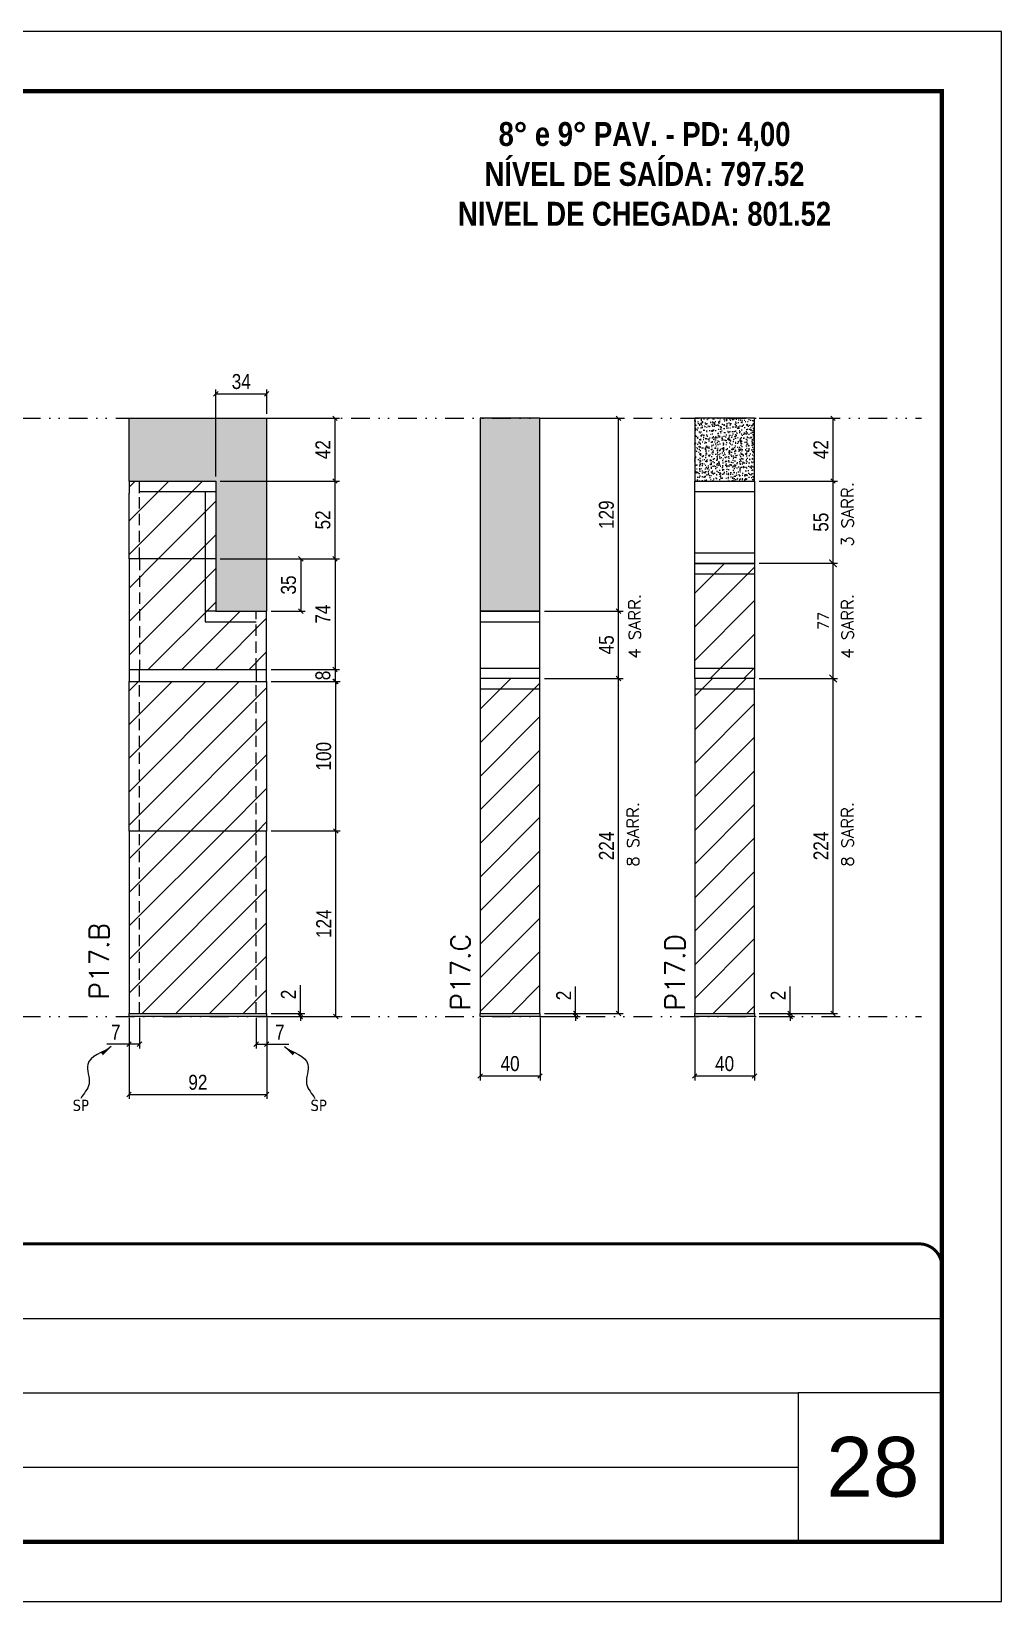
# Model space of a CAD drawing. Extents: x 28748 to 35002, y 14885 to 43501.
# Drawn here: x 34353 to 35002, y 35559 to 36609 of the extents above; entities that cross this region are included whole.
import ezdxf

# ---------------------------------------------------------------- set-up
doc = ezdxf.new("R2010")
doc.units = 0
for name, pattern in [('CONTINUO', [0]), ('DASHED', [0.75, 0.5, -0.25]), ('DIVIDE2', [0.625, 0.25, -0.125, 0, -0.125, 0, -0.125]), ('HIDDEN', [0.375, 0.25, -0.125])]:
    doc.linetypes.add(name, pattern=pattern)
for name, color, linetype, lineweight in [('CARIMBO', 255, 'Continuous', 9), ('Folhas', 255, 'Continuous', 9), ('Hachura', 251, 'Continuous', 9), ('SARRAFO DE PRESSAO', 251, 'DASHED', 9), ('Texto Seção', 7, 'Continuous', 15)]:
    doc.layers.add(name, color=color, linetype=linetype, lineweight=lineweight)
for name, color, linetype in [('COTA', 241, 'Continuous'), ('NOMENCLATURA', 7, 'Continuous'), ('Nível', 160, 'Continuous'), ('Painéis', 200, 'Continuous'), ('SARR_2.2x7', 40, 'Continuous'), ('Sarrafo de Pressão', 42, 'HIDDEN'), ('texto', 7, 'Continuous')]:
    doc.layers.add(name, color=color, linetype=linetype)
doc.styles.add('ARIAL', font='arial.ttf')
doc.styles.add('COTA TECNICA', font='techl___.ttf', dxfattribs={"height": 10})
doc.styles.add('COTA TECNICA-50', font='techl___.ttf', dxfattribs={"height": 10})
doc.styles.add('REGUA-120', font='ROMANS.shx', dxfattribs={"height": 15})
doc.styles.add('ROMANC', font='techb___.ttf', dxfattribs={"height": 2.5})
doc.styles.add('ROMANS', font='romans.shx')
doc.styles.get("Standard").update_dxf_attribs({"font": 'arial.ttf'})
doc.dimstyles.new('COTA PAINEL-50', dxfattribs={"dimtxt": 10, "dimasz": 3, "dimexe": 3, "dimexo": 3, "dimgap": 3, "dimtad": 1, "dimdec": 1, "dimzin": 12, "dimdsep": 46, "dimtxsty": 'COTA TECNICA-50', "dimblk1": 'OBLIQUE', "dimblk2": 'OBLIQUE', "dimsah": 1, "dimcen": 0.9, "dimclrd": 4, "dimclre": 4, "dimclrt": 240, "dimadec": 1, "dimazin": 3, "dimtfac": 1, "dimtdec": 1, "dimtmove": 0, "dimatfit": 3, "dimfxl": 1, "dimtolj": 1, "dimtzin": 12, "dimarcsym": 0})
doc.dimstyles.new('Cota Paínel', dxfattribs={"dimtxt": 7, "dimasz": 5, "dimexe": 3, "dimexo": 3, "dimgap": 3, "dimtad": 1, "dimdec": 1, "dimzin": 12, "dimdsep": 46, "dimtxsty": 'ROMANS', "dimblk": 'ARCHTICK', "dimcen": 0, "dimclrd": 4, "dimclre": 4, "dimclrt": 1, "dimadec": 1, "dimazin": 3, "dimtfac": 1, "dimtdec": 1, "dimtmove": 0, "dimatfit": 3, "dimldrblk": 'OBLIQUE', "dimfxl": 1, "dimtolj": 1, "dimtzin": 12, "dimarcsym": 0})
doc.dimstyles.new('PAINEL', dxfattribs={"dimtxt": 10, "dimasz": 3, "dimexe": 3, "dimexo": 3, "dimgap": 3, "dimtad": 1, "dimdec": 1, "dimzin": 12, "dimdsep": 46, "dimtxsty": 'COTA TECNICA', "dimblk1": 'OBLIQUE', "dimblk2": 'OBLIQUE', "dimsah": 1, "dimcen": 0.9, "dimclrd": 4, "dimclre": 4, "dimclrt": 240, "dimadec": 1, "dimazin": 3, "dimtfac": 1, "dimtdec": 1, "dimtmove": 0, "dimatfit": 3, "dimfxl": 1, "dimtolj": 1, "dimtzin": 12, "dimarcsym": 0})
doc.dimstyles.get("Standard").update_dxf_attribs({"dimtxt": 0.18, "dimasz": 0.18, "dimexe": 0.18, "dimexo": 0.0625, "dimgap": 0.09, "dimtad": 0, "dimtih": 1, "dimtoh": 1, "dimdec": 4, "dimzin": 0, "dimdsep": 46, "dimtxsty": 'Standard', "dimcen": 0.09, "dimadec": 0, "dimazin": 0, "dimtfac": 1, "dimtdec": 4, "dimtofl": 0, "dimtmove": 0, "dimatfit": 3, "dimfxl": 1, "dimtolj": 1, "dimtzin": 0, "dimarcsym": 0})
pattern_1 = [(45, (28969.309, 35568.31), (-11.22532, 11.22532), [])]

# ---------------------------------------------------------------- blocks, each defined once
blk = doc.blocks.new('9999999999')
at = {"color": 30, "linetype": 'CONTINUO'}
for p, q in [((98564.6, 34379.6), (99584, 34379.6)), ((98564.6, 34329.8), (99488, 34329.8)), ((99584, 34329.8), (99488, 34329.8)), ((99488, 34329.8), (99488, 34230.2)), ((98564.6, 34280), (99488, 34280))]:
    blk.add_line(p, q, dxfattribs=at)
at = {"color": 30, "linetype": 'CONTINUO', "const_width": 2}
blk.add_lwpolyline([(99584, 34230.2), (99584, 34414.4, 0.414214), (99569, 34429.4), (98229, 34429.4, 0.414214), (98214, 34414.4), (98214, 34245.2, 0.414214), (98229, 34230.2), (99584, 34230.2)], format="xyb", dxfattribs=at)
at = {"layer": 'Folhas'}
blk.add_lwpolyline([(98139, 34190.2), (99624, 34190.2), (99624, 35240.2), (98139, 35240.2)], close=True, dxfattribs=at)
at = {"layer": 'Folhas', "color": 30, "const_width": 3}
blk.add_lwpolyline([(98214, 34230.2), (99584, 34230.2), (99584, 35200.2), (98214, 35200.2)], close=True, dxfattribs=at)
blk = doc.blocks.new('_Oblique')
at = {"color": 0, "linetype": 'ByBlock', "lineweight": -2}
blk.add_line((-0.5, -0.5), (0.5, 0.5), dxfattribs=at)
blk = doc.blocks.new('*D611')
at = {"layer": 'COTA', "color": 4, "lineweight": -2, "transparency": 16777216}
for p, q in [((34696.3, 36176.6), (34748.8, 36176.6)), ((34745.8, 35952.6), (34745.8, 36176.6)), ((34696.3, 35952.6), (34748.8, 35952.6))]:
    blk.add_line(p, q, dxfattribs=at)
at = {"layer": 'Defpoints', "color": 0, "transparency": 16777216}
for p in [(34693.3, 36176.6), (34745.8, 36176.6), (34693.3, 35952.6)]:
    blk.add_point(p, dxfattribs=at)
at = {"layer": 'COTA', "color": 4, "lineweight": -2, "transparency": 16777216, "xscale": 3, "yscale": 3, "zscale": 3}
for p, rotation in [((34745.8, 36176.6), 90), ((34745.8, 35952.6), 270)]:
    blk.add_blockref('_Oblique', p, dxfattribs=dict(at, rotation=rotation))
at = {"layer": 'COTA', "color": 240, "transparency": 16777216, "insert": (34737.7, 36064.6), "char_height": 10, "attachment_point": 5, "rotation": 90, "style": 'COTA TECNICA'}
blk.add_mtext('\\A1;224', dxfattribs=at)
blk = doc.blocks.new('*D612')
at = {"layer": 'COTA', "color": 4, "lineweight": -2, "transparency": 16777216}
for p, q in [((34696.3, 36350.6), (34748.8, 36350.6)), ((34745.8, 36221.6), (34745.8, 36350.6)), ((34696.3, 36221.6), (34748.8, 36221.6))]:
    blk.add_line(p, q, dxfattribs=at)
at = {"layer": 'Defpoints', "color": 0, "transparency": 16777216}
for p in [(34693.3, 36350.6), (34745.8, 36350.6), (34693.3, 36221.6)]:
    blk.add_point(p, dxfattribs=at)
at = {"layer": 'COTA', "color": 4, "lineweight": -2, "transparency": 16777216, "xscale": 3, "yscale": 3, "zscale": 3}
for p, rotation in [((34745.8, 36350.6), 90), ((34745.8, 36221.6), 270)]:
    blk.add_blockref('_Oblique', p, dxfattribs=dict(at, rotation=rotation))
at = {"layer": 'COTA', "color": 240, "transparency": 16777216, "insert": (34737.7, 36286.1), "char_height": 10, "attachment_point": 5, "rotation": 90, "style": 'COTA TECNICA'}
blk.add_mtext('\\A1;129', dxfattribs=at)
blk = doc.blocks.new('*D613')
at = {"layer": 'COTA', "color": 4, "lineweight": -2, "transparency": 16777216}
for p, q in [((34653.3, 35949.6), (34653.3, 35907.8)), ((34693.3, 35949.6), (34693.3, 35907.8)), ((34653.3, 35910.8), (34693.3, 35910.8))]:
    blk.add_line(p, q, dxfattribs=at)
at = {"layer": 'Defpoints', "color": 0, "transparency": 16777216}
for p in [(34653.3, 35952.6), (34693.3, 35952.6), (34693.3, 35910.8)]:
    blk.add_point(p, dxfattribs=at)
at = {"layer": 'COTA', "color": 4, "lineweight": -2, "transparency": 16777216, "xscale": 3, "yscale": 3, "zscale": 3, "rotation": 180}
blk.add_blockref('_Oblique', (34653.3, 35910.8), dxfattribs=at)
at = {"layer": 'COTA', "color": 4, "lineweight": -2, "transparency": 16777216, "xscale": 3, "yscale": 3, "zscale": 3}
blk.add_blockref('_Oblique', (34693.3, 35910.8), dxfattribs=at)
at = {"layer": 'COTA', "color": 240, "transparency": 16777216, "insert": (34673.3, 35919), "char_height": 10, "attachment_point": 5, "style": 'COTA TECNICA'}
blk.add_mtext('\\A1;40', dxfattribs=at)
blk = doc.blocks.new('*D614')
at = {"layer": 'COTA', "color": 4, "lineweight": -2, "transparency": 16777216}
for p, q in [((34717.1, 35952.6), (34717.1, 35970.7)), ((34696.3, 35952.6), (34720.1, 35952.6)), ((34717.1, 35950.6), (34717.1, 35952.6)), ((34696.3, 35950.6), (34720.1, 35950.6)), ((34717.1, 35950.6), (34717.1, 35947.6))]:
    blk.add_line(p, q, dxfattribs=at)
at = {"layer": 'Defpoints', "color": 0, "transparency": 16777216}
for p in [(34693.3, 35952.6), (34717.1, 35952.6), (34693.3, 35950.6)]:
    blk.add_point(p, dxfattribs=at)
at = {"layer": 'COTA', "color": 4, "lineweight": -2, "transparency": 16777216, "xscale": 3, "yscale": 3, "zscale": 3}
for p, rotation in [((34717.1, 35952.6), 270), ((34717.1, 35950.6), 90)]:
    blk.add_blockref('_Oblique', p, dxfattribs=dict(at, rotation=rotation))
at = {"layer": 'COTA', "color": 240, "transparency": 16777216, "insert": (34709.1, 35964.6), "char_height": 10, "attachment_point": 5, "rotation": 90, "style": 'COTA TECNICA-50'}
blk.add_mtext('\\A1;2', dxfattribs=at)
blk = doc.blocks.new('*D561')
at = {"layer": 'COTA', "color": 4, "lineweight": -2, "transparency": 16777216}
for p, q in [((34418.6, 35949.6), (34418.6, 35895.4)), ((34510.6, 35949.6), (34510.6, 35895.4)), ((34418.6, 35898.4), (34510.6, 35898.4))]:
    blk.add_line(p, q, dxfattribs=at)
at = {"layer": 'Defpoints', "color": 0, "transparency": 16777216}
for p in [(34418.6, 35952.6), (34510.6, 35952.6), (34510.6, 35898.4)]:
    blk.add_point(p, dxfattribs=at)
at = {"layer": 'COTA', "color": 4, "lineweight": -2, "transparency": 16777216, "xscale": 3, "yscale": 3, "zscale": 3, "rotation": 180}
blk.add_blockref('_Oblique', (34418.6, 35898.4), dxfattribs=at)
at = {"layer": 'COTA', "color": 4, "lineweight": -2, "transparency": 16777216, "xscale": 3, "yscale": 3, "zscale": 3}
blk.add_blockref('_Oblique', (34510.6, 35898.4), dxfattribs=at)
at = {"layer": 'COTA', "color": 240, "transparency": 16777216, "insert": (34464.6, 35906.5), "char_height": 10, "attachment_point": 5, "style": 'COTA TECNICA'}
blk.add_mtext('\\A1;92', dxfattribs=at)
blk = doc.blocks.new('*D562')
at = {"layer": 'COTA', "color": 4, "lineweight": -2, "transparency": 16777216}
for p, q in [((34513.6, 36074.6), (34559.8, 36074.6)), ((34556.8, 35950.6), (34556.8, 36074.6)), ((34513.6, 35950.6), (34559.8, 35950.6))]:
    blk.add_line(p, q, dxfattribs=at)
at = {"layer": 'Defpoints', "color": 0, "transparency": 16777216}
for p in [(34510.6, 36074.6), (34556.8, 36074.6), (34510.6, 35950.6)]:
    blk.add_point(p, dxfattribs=at)
at = {"layer": 'COTA', "color": 4, "lineweight": -2, "transparency": 16777216, "xscale": 3, "yscale": 3, "zscale": 3}
for p, rotation in [((34556.8, 36074.6), 90), ((34556.8, 35950.6), 270)]:
    blk.add_blockref('_Oblique', p, dxfattribs=dict(at, rotation=rotation))
at = {"layer": 'COTA', "color": 240, "transparency": 16777216, "insert": (34548.7, 36012.6), "char_height": 10, "attachment_point": 5, "rotation": 90, "style": 'COTA TECNICA-50'}
blk.add_mtext('\\A1;124', dxfattribs=at)
blk = doc.blocks.new('*D563')
at = {"layer": 'COTA', "color": 4, "lineweight": -2, "transparency": 16777216}
for p, q in [((34533.1, 35952.6), (34533.1, 35971.4)), ((34513.6, 35952.6), (34536.1, 35952.6)), ((34533.1, 35950.6), (34533.1, 35952.6)), ((34513.6, 35950.6), (34536.1, 35950.6)), ((34533.1, 35950.6), (34533.1, 35947.6))]:
    blk.add_line(p, q, dxfattribs=at)
at = {"layer": 'Defpoints', "color": 0, "transparency": 16777216}
for p in [(34510.6, 35952.6), (34510.6, 35950.6), (34533.1, 35950.6)]:
    blk.add_point(p, dxfattribs=at)
at = {"layer": 'COTA', "color": 4, "lineweight": -2, "transparency": 16777216, "xscale": 3, "yscale": 3, "zscale": 3}
for p, rotation in [((34533.1, 35952.6), 270), ((34533.1, 35950.6), 90)]:
    blk.add_blockref('_Oblique', p, dxfattribs=dict(at, rotation=rotation))
at = {"layer": 'COTA', "color": 240, "transparency": 16777216, "insert": (34525.1, 35965.3), "char_height": 10, "attachment_point": 5, "rotation": 90, "style": 'COTA TECNICA-50'}
blk.add_mtext('\\A1;2', dxfattribs=at)
blk = doc.blocks.new('*D564')
at = {"layer": 'COTA', "color": 4, "lineweight": -2, "transparency": 16777216}
for p, q in [((34418.6, 35947.6), (34418.6, 35929.1)), ((34425.6, 35949.6), (34425.6, 35929.1)), ((34418.6, 35932.1), (34403.8, 35932.1)), ((34425.6, 35932.1), (34418.6, 35932.1))]:
    blk.add_line(p, q, dxfattribs=at)
at = {"layer": 'Defpoints', "color": 0, "transparency": 16777216}
for p in [(34425.6, 35952.6), (34418.6, 35950.6), (34418.6, 35932.1)]:
    blk.add_point(p, dxfattribs=at)
at = {"layer": 'COTA', "color": 4, "lineweight": -2, "transparency": 16777216, "xscale": 3, "yscale": 3, "zscale": 3, "rotation": 180}
blk.add_blockref('_Oblique', (34418.6, 35932.1), dxfattribs=at)
at = {"layer": 'COTA', "color": 4, "lineweight": -2, "transparency": 16777216, "xscale": 3, "yscale": 3, "zscale": 3}
blk.add_blockref('_Oblique', (34425.6, 35932.1), dxfattribs=at)
at = {"layer": 'COTA', "color": 240, "transparency": 16777216, "insert": (34409.7, 35940.1), "char_height": 10, "attachment_point": 5, "style": 'COTA TECNICA-50'}
blk.add_mtext('\\A1;7', dxfattribs=at)
blk = doc.blocks.new('*D565')
at = {"layer": 'COTA', "color": 4, "lineweight": -2, "transparency": 16777216}
for p, q in [((34503.6, 35949.6), (34503.6, 35929.1)), ((34510.6, 35947.6), (34510.6, 35929.1)), ((34503.6, 35932.1), (34510.6, 35932.1)), ((34510.6, 35932.1), (34525.3, 35932.1))]:
    blk.add_line(p, q, dxfattribs=at)
at = {"layer": 'Defpoints', "color": 0, "transparency": 16777216}
for p in [(34503.6, 35952.6), (34510.6, 35950.6), (34510.6, 35932.1)]:
    blk.add_point(p, dxfattribs=at)
at = {"layer": 'COTA', "color": 4, "lineweight": -2, "transparency": 16777216, "xscale": 3, "yscale": 3, "zscale": 3, "rotation": 180}
blk.add_blockref('_Oblique', (34503.6, 35932.1), dxfattribs=at)
at = {"layer": 'COTA', "color": 4, "lineweight": -2, "transparency": 16777216, "xscale": 3, "yscale": 3, "zscale": 3}
blk.add_blockref('_Oblique', (34510.6, 35932.1), dxfattribs=at)
at = {"layer": 'COTA', "color": 240, "transparency": 16777216, "insert": (34519.4, 35940.1), "char_height": 10, "attachment_point": 5, "style": 'COTA TECNICA-50'}
blk.add_mtext('\\A1;7', dxfattribs=at)
blk = doc.blocks.new('*D1605')
at = {"layer": 'COTA', "color": 4, "linetype": 'ByBlock', "lineweight": -2, "transparency": 16777216}
for p, q in [((34513.6, 36174.6), (34559.8, 36174.6)), ((34556.8, 36074.6), (34556.8, 36174.6)), ((34513.6, 36074.6), (34559.8, 36074.6))]:
    blk.add_line(p, q, dxfattribs=at)
at = {"layer": 'Defpoints', "color": 0, "linetype": 'ByBlock', "transparency": 16777216}
for p in [(34510.6, 36174.6), (34556.8, 36174.6), (34510.6, 36074.6)]:
    blk.add_point(p, dxfattribs=at)
at = {"layer": 'COTA', "color": 4, "linetype": 'ByBlock', "lineweight": -2, "transparency": 16777216, "xscale": 3, "yscale": 3, "zscale": 3}
for p, rotation in [((34556.8, 36174.6), 90), ((34556.8, 36074.6), 270)]:
    blk.add_blockref('_Oblique', p, dxfattribs=dict(at, rotation=rotation))
at = {"layer": 'COTA', "color": 240, "linetype": 'ByBlock', "transparency": 16777216, "insert": (34548.7, 36124.6), "char_height": 10, "attachment_point": 5, "rotation": 90, "style": 'COTA TECNICA'}
blk.add_mtext('\\A1;100', dxfattribs=at)
blk = doc.blocks.new('*D636')
at = {"layer": 'COTA', "color": 4, "lineweight": -2, "transparency": 16777216}
for p, q in [((34839.7, 36176.6), (34892.2, 36176.6)), ((34889.2, 35952.6), (34889.2, 36176.6)), ((34839.7, 35952.6), (34892.2, 35952.6))]:
    blk.add_line(p, q, dxfattribs=at)
at = {"layer": 'Defpoints', "color": 0, "transparency": 16777216}
for p in [(34836.7, 36176.6), (34889.2, 36176.6), (34836.7, 35952.6)]:
    blk.add_point(p, dxfattribs=at)
at = {"layer": 'COTA', "color": 4, "lineweight": -2, "transparency": 16777216, "xscale": 3, "yscale": 3, "zscale": 3}
for p, rotation in [((34889.2, 36176.6), 90), ((34889.2, 35952.6), 270)]:
    blk.add_blockref('_Oblique', p, dxfattribs=dict(at, rotation=rotation))
at = {"layer": 'COTA', "color": 240, "transparency": 16777216, "insert": (34881.1, 36064.6), "char_height": 10, "attachment_point": 5, "rotation": 90, "style": 'COTA TECNICA'}
blk.add_mtext('\\A1;224', dxfattribs=at)
blk = doc.blocks.new('*D637')
at = {"layer": 'COTA', "color": 4, "lineweight": -2, "transparency": 16777216}
for p, q in [((34796.7, 35949.6), (34796.7, 35907.8)), ((34836.7, 35949.6), (34836.7, 35907.8)), ((34796.7, 35910.8), (34836.7, 35910.8))]:
    blk.add_line(p, q, dxfattribs=at)
at = {"layer": 'Defpoints', "color": 0, "transparency": 16777216}
for p in [(34796.7, 35952.6), (34836.7, 35952.6), (34836.7, 35910.8)]:
    blk.add_point(p, dxfattribs=at)
at = {"layer": 'COTA', "color": 4, "lineweight": -2, "transparency": 16777216, "xscale": 3, "yscale": 3, "zscale": 3, "rotation": 180}
blk.add_blockref('_Oblique', (34796.7, 35910.8), dxfattribs=at)
at = {"layer": 'COTA', "color": 4, "lineweight": -2, "transparency": 16777216, "xscale": 3, "yscale": 3, "zscale": 3}
blk.add_blockref('_Oblique', (34836.7, 35910.8), dxfattribs=at)
at = {"layer": 'COTA', "color": 240, "transparency": 16777216, "insert": (34816.7, 35919), "char_height": 10, "attachment_point": 5, "style": 'COTA TECNICA'}
blk.add_mtext('\\A1;40', dxfattribs=at)
blk = doc.blocks.new('*D638')
at = {"layer": 'COTA', "color": 4, "lineweight": -2, "transparency": 16777216}
for p, q in [((34860.5, 35952.6), (34860.5, 35970.7)), ((34839.7, 35952.6), (34863.5, 35952.6)), ((34860.5, 35950.6), (34860.5, 35952.6)), ((34839.7, 35950.6), (34863.5, 35950.6)), ((34860.5, 35950.6), (34860.5, 35947.6))]:
    blk.add_line(p, q, dxfattribs=at)
at = {"layer": 'Defpoints', "color": 0, "transparency": 16777216}
for p in [(34836.7, 35952.6), (34860.5, 35952.6), (34836.7, 35950.6)]:
    blk.add_point(p, dxfattribs=at)
at = {"layer": 'COTA', "color": 4, "lineweight": -2, "transparency": 16777216, "xscale": 3, "yscale": 3, "zscale": 3}
for p, rotation in [((34860.5, 35952.6), 270), ((34860.5, 35950.6), 90)]:
    blk.add_blockref('_Oblique', p, dxfattribs=dict(at, rotation=rotation))
at = {"layer": 'COTA', "color": 240, "transparency": 16777216, "insert": (34852.5, 35964.6), "char_height": 10, "attachment_point": 5, "rotation": 90, "style": 'COTA TECNICA-50'}
blk.add_mtext('\\A1;2', dxfattribs=at)
blk = doc.blocks.new('_ArchTick')
at = {"color": 0, "linetype": 'ByBlock', "const_width": 0.15}
blk.add_lwpolyline([(-0.5, -0.5), (0.5, 0.5)], dxfattribs=at)
blk = doc.blocks.new('*D1624')
at = {"layer": 'COTA', "color": 4, "lineweight": -2, "transparency": 16777216}
for p, q in [((34839.7, 36253.6), (34892.2, 36253.6)), ((34889.2, 36176.6), (34889.2, 36253.6)), ((34839.7, 36176.6), (34892.2, 36176.6))]:
    blk.add_line(p, q, dxfattribs=at)
at = {"layer": 'Defpoints', "color": 0, "transparency": 16777216}
for p in [(34836.7, 36253.6), (34889.2, 36253.6), (34836.7, 36176.6)]:
    blk.add_point(p, dxfattribs=at)
at = {"layer": 'COTA', "color": 4, "lineweight": -2, "transparency": 16777216, "xscale": 5, "yscale": 5, "zscale": 5}
for p, rotation in [((34889.2, 36253.6), 90), ((34889.2, 36176.6), 270)]:
    blk.add_blockref('_ArchTick', p, dxfattribs=dict(at, rotation=rotation))
at = {"layer": 'COTA', "color": 1, "transparency": 16777216, "insert": (34882.7, 36215.1), "char_height": 7, "attachment_point": 5, "rotation": 90, "style": 'ROMANS'}
blk.add_mtext('\\A1;77', dxfattribs=at)
blk = doc.blocks.new('*D1355')
at = {"layer": 'COTA', "color": 4, "lineweight": -2, "transparency": 16777216}
for p, q in [((34839.7, 36350.6), (34892.2, 36350.6)), ((34889.2, 36308.6), (34889.2, 36350.6)), ((34839.7, 36308.6), (34892.2, 36308.6))]:
    blk.add_line(p, q, dxfattribs=at)
at = {"layer": 'Defpoints', "color": 0, "transparency": 16777216}
for p in [(34836.7, 36350.6), (34889.2, 36350.6), (34836.7, 36308.6)]:
    blk.add_point(p, dxfattribs=at)
at = {"layer": 'COTA', "color": 4, "lineweight": -2, "transparency": 16777216, "xscale": 3, "yscale": 3, "zscale": 3}
for p, rotation in [((34889.2, 36350.6), 90), ((34889.2, 36308.6), 270)]:
    blk.add_blockref('_Oblique', p, dxfattribs=dict(at, rotation=rotation))
at = {"layer": 'COTA', "color": 240, "transparency": 16777216, "insert": (34881.1, 36329.6), "char_height": 10, "attachment_point": 5, "rotation": 90, "style": 'COTA TECNICA'}
blk.add_mtext('\\A1;42', dxfattribs=at)
blk = doc.blocks.new('*D2232')
at = {"layer": 'COTA', "color": 4, "lineweight": -2, "transparency": 16777216}
for p, q in [((34479.6, 36308.6), (34559.3, 36308.6)), ((34556.3, 36256.6), (34556.3, 36308.6)), ((34479.6, 36256.6), (34559.3, 36256.6))]:
    blk.add_line(p, q, dxfattribs=at)
at = {"layer": 'Defpoints', "color": 0, "transparency": 16777216}
for p in [(34476.6, 36308.6), (34556.3, 36308.6), (34476.6, 36256.6)]:
    blk.add_point(p, dxfattribs=at)
at = {"layer": 'COTA', "color": 4, "lineweight": -2, "transparency": 16777216, "xscale": 3, "yscale": 3, "zscale": 3}
for p, rotation in [((34556.3, 36308.6), 90), ((34556.3, 36256.6), 270)]:
    blk.add_blockref('_Oblique', p, dxfattribs=dict(at, rotation=rotation))
at = {"layer": 'COTA', "color": 240, "transparency": 16777216, "insert": (34548.2, 36282.6), "char_height": 10, "attachment_point": 5, "rotation": 90, "style": 'COTA TECNICA'}
blk.add_mtext('\\A1;52', dxfattribs=at)
blk = doc.blocks.new('*D2234')
at = {"layer": 'COTA', "color": 4, "lineweight": -2, "transparency": 16777216}
for p, q in [((34476.6, 36311.6), (34476.6, 36369.9)), ((34476.6, 36366.9), (34510.6, 36366.9)), ((34510.6, 36353.6), (34510.6, 36369.9))]:
    blk.add_line(p, q, dxfattribs=at)
at = {"layer": 'Defpoints', "color": 0, "transparency": 16777216}
for p in [(34510.6, 36366.9), (34510.6, 36350.6), (34476.6, 36308.6)]:
    blk.add_point(p, dxfattribs=at)
at = {"layer": 'COTA', "color": 4, "lineweight": -2, "transparency": 16777216, "xscale": 3, "yscale": 3, "zscale": 3, "rotation": 180}
blk.add_blockref('_Oblique', (34476.6, 36366.9), dxfattribs=at)
at = {"layer": 'COTA', "color": 4, "lineweight": -2, "transparency": 16777216, "xscale": 3, "yscale": 3, "zscale": 3}
blk.add_blockref('_Oblique', (34510.6, 36366.9), dxfattribs=at)
at = {"layer": 'COTA', "color": 240, "transparency": 16777216, "insert": (34493.6, 36375.1), "char_height": 10, "attachment_point": 5, "style": 'COTA TECNICA'}
blk.add_mtext('\\A1;34', dxfattribs=at)
blk = doc.blocks.new('*D2235')
at = {"layer": 'COTA', "color": 4, "lineweight": -2, "transparency": 16777216}
for p, q in [((34513.6, 36350.6), (34559.3, 36350.6)), ((34556.3, 36308.6), (34556.3, 36350.6)), ((34479.6, 36308.6), (34559.3, 36308.6))]:
    blk.add_line(p, q, dxfattribs=at)
at = {"layer": 'Defpoints', "color": 0, "transparency": 16777216}
for p in [(34510.6, 36350.6), (34556.3, 36350.6), (34476.6, 36308.6)]:
    blk.add_point(p, dxfattribs=at)
at = {"layer": 'COTA', "color": 4, "lineweight": -2, "transparency": 16777216, "xscale": 3, "yscale": 3, "zscale": 3}
for p, rotation in [((34556.3, 36350.6), 90), ((34556.3, 36308.6), 270)]:
    blk.add_blockref('_Oblique', p, dxfattribs=dict(at, rotation=rotation))
at = {"layer": 'COTA', "color": 240, "transparency": 16777216, "insert": (34548.2, 36329.6), "char_height": 10, "attachment_point": 5, "rotation": 90, "style": 'COTA TECNICA'}
blk.add_mtext('\\A1;42', dxfattribs=at)
blk = doc.blocks.new('*D2236')
at = {"layer": 'COTA', "color": 4, "lineweight": -2, "transparency": 16777216}
for p, q in [((34696.3, 36221.6), (34748.8, 36221.6)), ((34745.8, 36176.6), (34745.8, 36221.6)), ((34696.3, 36176.6), (34748.8, 36176.6))]:
    blk.add_line(p, q, dxfattribs=at)
at = {"layer": 'Defpoints', "color": 0, "transparency": 16777216}
for p in [(34693.3, 36221.6), (34745.8, 36221.6), (34693.3, 36176.6)]:
    blk.add_point(p, dxfattribs=at)
at = {"layer": 'COTA', "color": 4, "lineweight": -2, "transparency": 16777216, "xscale": 3, "yscale": 3, "zscale": 3}
for p, rotation in [((34745.8, 36221.6), 90), ((34745.8, 36176.6), 270)]:
    blk.add_blockref('_Oblique', p, dxfattribs=dict(at, rotation=rotation))
at = {"layer": 'COTA', "color": 240, "transparency": 16777216, "insert": (34737.7, 36199.1), "char_height": 10, "attachment_point": 5, "rotation": 90, "style": 'COTA TECNICA'}
blk.add_mtext('\\A1;45', dxfattribs=at)
blk = doc.blocks.new('*D2418')
at = {"layer": 'COTA', "color": 4, "lineweight": -2, "transparency": 16777216}
for p, q in [((34479.6, 36256.6), (34559.3, 36256.6)), ((34556.3, 36256.6), (34556.3, 36182.6)), ((34513.6, 36182.6), (34559.3, 36182.6))]:
    blk.add_line(p, q, dxfattribs=at)
at = {"layer": 'Defpoints', "color": 0, "transparency": 16777216}
for p in [(34476.6, 36256.6), (34510.6, 36182.6), (34556.3, 36182.6)]:
    blk.add_point(p, dxfattribs=at)
at = {"layer": 'COTA', "color": 4, "lineweight": -2, "transparency": 16777216, "xscale": 3, "yscale": 3, "zscale": 3}
for p, rotation in [((34556.3, 36256.6), 90), ((34556.3, 36182.6), 270)]:
    blk.add_blockref('_Oblique', p, dxfattribs=dict(at, rotation=rotation))
at = {"layer": 'COTA', "color": 240, "transparency": 16777216, "insert": (34548.2, 36219.6), "char_height": 10, "attachment_point": 5, "rotation": 90, "style": 'COTA TECNICA'}
blk.add_mtext('\\A1;74', dxfattribs=at)
blk = doc.blocks.new('*D2576')
at = {"layer": 'COTA', "color": 4, "lineweight": -2, "transparency": 16777216}
for p, q in [((34513.6, 36182.6), (34559.3, 36182.6)), ((34513.6, 36174.6), (34559.3, 36174.6)), ((34556.3, 36182.6), (34556.3, 36174.6))]:
    blk.add_line(p, q, dxfattribs=at)
at = {"layer": 'Defpoints', "color": 0, "transparency": 16777216}
for p in [(34510.6, 36182.6), (34510.6, 36174.6), (34556.3, 36174.6)]:
    blk.add_point(p, dxfattribs=at)
at = {"layer": 'COTA', "color": 4, "lineweight": -2, "transparency": 16777216, "xscale": 3, "yscale": 3, "zscale": 3}
for p, rotation in [((34556.3, 36182.6), 90), ((34556.3, 36174.6), 270)]:
    blk.add_blockref('_Oblique', p, dxfattribs=dict(at, rotation=rotation))
at = {"layer": 'COTA', "color": 240, "transparency": 16777216, "insert": (34548.2, 36178.6), "char_height": 10, "attachment_point": 5, "rotation": 90, "style": 'COTA TECNICA'}
blk.add_mtext('\\A1;8', dxfattribs=at)
blk = doc.blocks.new('*D2577')
at = {"layer": 'COTA', "color": 4, "lineweight": -2, "transparency": 16777216}
for p, q in [((34479.6, 36256.6), (34536.4, 36256.6)), ((34533.4, 36256.6), (34533.4, 36221.6)), ((34513.6, 36221.6), (34536.4, 36221.6))]:
    blk.add_line(p, q, dxfattribs=at)
at = {"layer": 'Defpoints', "color": 0, "transparency": 16777216}
for p in [(34476.6, 36256.6), (34510.6, 36221.6), (34533.4, 36221.6)]:
    blk.add_point(p, dxfattribs=at)
at = {"layer": 'COTA', "color": 4, "lineweight": -2, "transparency": 16777216, "xscale": 3, "yscale": 3, "zscale": 3}
for p, rotation in [((34533.4, 36256.6), 90), ((34533.4, 36221.6), 270)]:
    blk.add_blockref('_Oblique', p, dxfattribs=dict(at, rotation=rotation))
at = {"layer": 'COTA', "color": 240, "transparency": 16777216, "insert": (34525.2, 36239.1), "char_height": 10, "attachment_point": 5, "rotation": 90, "style": 'COTA TECNICA'}
blk.add_mtext('\\A1;35', dxfattribs=at)
blk = doc.blocks.new('*D2578')
at = {"layer": 'COTA', "color": 4, "lineweight": -2, "transparency": 16777216}
for p, q in [((34839.7, 36308.6), (34892.2, 36308.6)), ((34889.2, 36253.6), (34889.2, 36308.6)), ((34839.7, 36253.6), (34892.2, 36253.6))]:
    blk.add_line(p, q, dxfattribs=at)
at = {"layer": 'Defpoints', "color": 0, "transparency": 16777216}
for p in [(34836.7, 36308.6), (34889.2, 36308.6), (34836.7, 36253.6)]:
    blk.add_point(p, dxfattribs=at)
at = {"layer": 'COTA', "color": 4, "lineweight": -2, "transparency": 16777216, "xscale": 3, "yscale": 3, "zscale": 3}
for p, rotation in [((34889.2, 36308.6), 90), ((34889.2, 36253.6), 270)]:
    blk.add_blockref('_Oblique', p, dxfattribs=dict(at, rotation=rotation))
at = {"layer": 'COTA', "color": 240, "transparency": 16777216, "insert": (34881.1, 36281.1), "char_height": 10, "attachment_point": 5, "rotation": 90, "style": 'COTA TECNICA'}
blk.add_mtext('\\A1;55', dxfattribs=at)

msp = doc.modelspace()

# ---------------------------------------------------------------- hatches: boundary and pattern name
at = {"layer": 'COTA', "linetype": 'ByBlock'}
h = msp.add_hatch(dxfattribs=at)
h.set_pattern_fill('AR-CONC', color=256, scale=0.03)
h.paths.add_polyline_path([(34510.57, 36350.58), (34418.57, 36350.58), (34418.57, 36308.58), (34476.57, 36308.58), (34476.57, 36261.58), (34476.57, 36221.58), (34510.57, 36221.58)])
h = msp.add_hatch(dxfattribs=at)
h.set_pattern_fill('AR-CONC', color=256, scale=0.03)
h.set_pattern_definition([(50, (-96960.739, 9495.3143), (5.46554007, -0.47817257), [0.5715, -6.2865]), (355, (-96960.739, 9495.3143), (-1.05730264, 5.73170536), [0.4572, -5.02921753]), (100.4514447, (-96960.2835, 9495.2745), (4.40823741, 5.25353256), [0.48570026, -5.34270734]), (46.1842, (-96960.739, 9496.838), (8.13237123, -1.26126984), [0.85725, -9.42975]), (96.6355576, (-96960.061, 9496.733), (7.122124, 7.42278374), [0.7285507, -8.01406824]), (351.184151, (-96960.739, 9496.838), (7.122124, 7.42278374), [0.685799, -7.54379196]), (21, (-96959.977, 9496.4573), (4.54843174, -3.06795595), [0.5715, -6.2865]), (326, (-96959.977, 9496.4573), (1.85406085, 5.52563898), [0.4572, -5.0292]), (71.451445, (-96959.598, 9496.2016), (6.40249258, 2.45768307), [0.48570026, -5.34269813]), (37.5, (-96960.739, 9495.3143), (0.092658098, 2.536651166), [0, -4.96824, 0, -5.1054, 0, -5.04825]), (7.5, (-96960.739, 9495.3143), (2.004589875, 3.005417245), [0, -2.91084, 0, -4.85394, 0, -1.92405]), (327.5, (-96962.4383, 9495.3143), (4.067717855, -0.17186232), [0, -1.905, 0, -5.9436, 0, -7.8867]), (317.5, (-96963.2003, 9495.3143), (4.44387544, 0.76279473), [0, -2.4765, 0, -3.94716, 0, -5.6007])])
h.paths.add_polyline_path([(34653.29, 36221.56), (34693.29, 36221.56), (34693.29, 36350.58), (34653.29, 36350.58)])
h = msp.add_hatch(dxfattribs=at)
h.set_pattern_fill('AR-CONC', color=256, scale=0.03)
h.set_pattern_definition([(50, (-96817.337, 9432.3143), (5.46554007, -0.47817257), [0.5715, -6.2865]), (355, (-96817.337, 9432.3143), (-1.05730264, 5.73170536), [0.4572, -5.02921753]), (100.4514447, (-96816.8813, 9432.2745), (4.40823741, 5.25353256), [0.48570026, -5.34270734]), (46.1842, (-96817.337, 9433.838), (8.13237123, -1.26126984), [0.85725, -9.42975]), (96.6355576, (-96816.659, 9433.733), (7.122124, 7.42278374), [0.7285507, -8.01406824]), (351.184151, (-96817.337, 9433.838), (7.122124, 7.42278374), [0.685799, -7.54379196]), (21, (-96816.575, 9433.4573), (4.54843174, -3.06795595), [0.5715, -6.2865]), (326, (-96816.575, 9433.4573), (1.85406085, 5.52563898), [0.4572, -5.0292]), (71.451445, (-96816.196, 9433.2016), (6.40249258, 2.45768307), [0.48570026, -5.34269813]), (37.5, (-96817.3368, 9432.3143), (0.092658098, 2.536651166), [0, -4.96824, 0, -5.1054, 0, -5.04825]), (7.5, (-96817.3368, 9432.3143), (2.004589875, 3.005417245), [0, -2.91084, 0, -4.85394, 0, -1.92405]), (327.5, (-96819.036, 9432.3143), (4.067717855, -0.17186232), [0, -1.905, 0, -5.9436, 0, -7.8867]), (317.5, (-96819.798, 9432.3143), (4.44387544, 0.76279473), [0, -2.4765, 0, -3.94716, 0, -5.6007])])
h.paths.add_polyline_path([(34796.69, 36308.56), (34836.69, 36308.56), (34836.69, 36350.58), (34796.69, 36350.58)])
at = {"layer": 'Hachura'}
h = msp.add_hatch(dxfattribs=at)
h.set_pattern_fill('ANSI31', color=256, scale=5)
h.paths.add_polyline_path([(34476.57, 36308.58), (34418.57, 36308.58), (34418.57, 36300.58), (34418.57, 36256.58), (34476.57, 36256.58), (34476.57, 36261.58)])
h = msp.add_hatch(dxfattribs=at)
h.set_pattern_fill('ANSI31', color=256, scale=5)
h.paths.add_polyline_path([(34510.57, 36221.58), (34476.57, 36221.58), (34476.57, 36256.58), (34418.57, 36256.58), (34418.57, 36182.58), (34510.57, 36182.58)])
h = msp.add_hatch(dxfattribs=at)
h.set_pattern_fill('ANSI31', color=256, scale=5)
h.paths.add_polyline_path([(34836.69, 36253.56), (34796.69, 36253.56), (34796.69, 36176.56), (34836.69, 36176.56)])
h = msp.add_hatch(dxfattribs=at)
h.set_pattern_fill('ANSI31', color=256, scale=5)
h.set_pattern_definition(pattern_1)
h.paths.add_polyline_path([(34510.57, 36174.58), (34418.57, 36174.58), (34418.57, 36074.58), (34510.57, 36074.58)])
h = msp.add_hatch(dxfattribs=at)
h.set_pattern_fill('ANSI31', color=256, scale=5)
h.set_pattern_definition(pattern_1)
h.paths.add_polyline_path([(34693.29, 36176.56), (34653.29, 36176.56), (34653.29, 35952.58), (34693.29, 35952.58)])
h = msp.add_hatch(dxfattribs=at)
h.set_pattern_fill('ANSI31', color=256, scale=5)
h.set_pattern_definition(pattern_1)
h.paths.add_polyline_path([(34836.69, 36176.56), (34796.69, 36176.56), (34796.69, 35952.58), (34836.69, 35952.58)])
h = msp.add_hatch(dxfattribs=at)
h.set_pattern_fill('ANSI31', color=256, scale=5)
h.set_pattern_definition(pattern_1)
h.paths.add_polyline_path([(34510.57, 36074.58), (34418.57, 36074.58), (34418.57, 35952.58), (34510.57, 35952.58)])

# ---------------------------------------------------------------- linework, layer by layer
at = {"layer": 'COTA', "linetype": 'ByBlock'}
for p, q in [((34418.57, 36308.58), (34418.57, 36350.58)), ((34418.57, 36350.58), (34510.57, 36350.58)), ((34510.57, 36350.58), (34510.57, 36221.58))]:
    msp.add_line(p, q, dxfattribs=at)
for points in [[(34653.29, 36221.56), (34693.29, 36221.56), (34693.29, 36350.58), (34653.29, 36350.58)], [(34796.69, 36308.56), (34836.69, 36308.56), (34836.69, 36350.58), (34796.69, 36350.58)]]:
    msp.add_lwpolyline(points, close=True, dxfattribs=at)
at = {"layer": 'Nível', "color": 4, "linetype": 'DIVIDE2', "ltscale": 50}
for p, q in [((33938, 36350.58), (34948.34, 36350.58)), ((33938, 35950.58), (34948.34, 35950.58))]:
    msp.add_line(p, q, dxfattribs=at)
at = {"layer": 'Painéis'}
for p, q in [((34418.57, 36308.58), (34476.57, 36308.58)), ((34418.57, 36308.58), (34418.57, 36300.58)), ((34418.57, 36256.58), (34418.57, 36300.58)), ((34476.57, 36308.58), (34476.57, 36261.58)), ((34796.69, 36253.56), (34796.69, 36308.56)), ((34796.69, 36308.56), (34836.69, 36308.56)), ((34836.69, 36308.56), (34836.69, 36253.56)), ((34418.57, 36256.58), (34418.57, 36182.58)), ((34476.57, 36256.58), (34418.57, 36256.58)), ((34476.57, 36261.58), (34476.57, 36221.58)), ((34836.69, 36253.56), (34796.69, 36253.56)), ((34476.57, 36221.58), (34510.57, 36221.58)), ((34510.57, 36182.58), (34510.57, 36221.58)), ((34693.29, 36221.56), (34653.29, 36221.56)), ((34653.29, 36221.56), (34653.29, 35952.58)), ((34693.29, 35952.58), (34693.29, 36221.56)), ((34418.57, 36182.58), (34510.57, 36182.58)), ((34418.57, 36182.58), (34418.57, 36174.58)), ((34418.57, 36074.58), (34418.57, 36174.58)), ((34418.57, 36174.58), (34510.57, 36174.58)), ((34510.57, 36174.58), (34510.57, 36182.58)), ((34510.57, 36174.58), (34510.57, 36074.58)), ((34693.29, 36176.56), (34653.29, 36176.56)), ((34510.57, 36074.58), (34418.57, 36074.58)), ((34653.29, 35952.58), (34693.29, 35952.58)), ((34653.29, 35950.58), (34653.29, 35952.58)), ((34653.29, 35952.58), (34693.29, 35952.58)), ((34693.29, 35952.58), (34693.29, 35950.58)), ((34796.69, 35952.58), (34836.69, 35952.58)), ((34796.69, 35950.58), (34796.69, 35952.58)), ((34836.69, 35952.58), (34836.69, 35950.58)), ((34693.29, 35950.58), (34653.29, 35950.58)), ((34836.69, 35950.58), (34796.69, 35950.58))]:
    msp.add_line(p, q, dxfattribs=at)
for points in [[(34796.69, 36253.56), (34836.69, 36253.56), (34836.69, 36176.56), (34796.69, 36176.56)], [(34796.69, 35952.58), (34836.69, 35952.58), (34836.69, 36176.56), (34796.69, 36176.56)], [(34418.57, 35952.58), (34510.57, 35952.58), (34510.57, 36074.58), (34418.57, 36074.58)], [(34418.57, 35952.58), (34510.57, 35952.58), (34510.57, 35950.58), (34418.57, 35950.58)]]:
    msp.add_lwpolyline(points, close=True, dxfattribs=at)
at = {"layer": 'SARR_2.2x7'}
for p, q in [((34425.57, 36301.58), (34476.57, 36301.58)), ((34469.57, 36301.58), (34469.57, 36256.58)), ((34796.69, 36301.56), (34836.69, 36301.56)), ((34469.57, 36256.58), (34469.57, 36221.58)), ((34796.69, 36260.56), (34836.69, 36260.56)), ((34796.69, 36246.56), (34836.69, 36246.56)), ((34476.57, 36221.58), (34469.57, 36221.58)), ((34469.57, 36221.58), (34469.57, 36214.58)), ((34469.57, 36214.58), (34503.57, 36214.58)), ((34653.29, 36214.56), (34693.29, 36214.56)), ((34653.29, 36183.56), (34693.29, 36183.56)), ((34796.69, 36183.56), (34836.69, 36183.56)), ((34653.29, 36169.56), (34693.29, 36169.56)), ((34796.69, 36169.56), (34836.69, 36169.56))]:
    msp.add_line(p, q, dxfattribs=at)
at = {"layer": 'Sarrafo de Pressão', "ltscale": 30}
for p, q in [((34425.57, 36300.58), (34425.57, 36308.58)), ((34425.57, 36256.58), (34425.57, 36300.58)), ((34425.57, 36256.58), (34425.57, 36182.58)), ((34503.57, 36182.58), (34503.57, 36221.58)), ((34425.57, 36174.58), (34425.57, 36182.58)), ((34425.57, 36074.58), (34425.57, 36174.58)), ((34503.57, 36182.58), (34503.57, 36174.58)), ((34503.57, 36074.58), (34503.57, 36174.58)), ((34425.57, 35952.58), (34425.57, 36074.58)), ((34503.57, 35952.58), (34503.57, 36074.58))]:
    msp.add_line(p, q, dxfattribs=at)

# ---------------------------------------------------------------- block references
at = {"layer": 'SARRAFO DE PRESSAO', "color": 6, "linetype": 'ByBlock'}
msp.add_blockref('9999999999', (-64622.14, 1369.09), dxfattribs=at)

# ---------------------------------------------------------------- texts
at = {"layer": 'CARIMBO', "style": 'ARIAL'}
msp.add_text('28', height=40, dxfattribs=at).set_placement((34884.7, 35629.44))
at = {"layer": 'NOMENCLATURA', "color": 2, "insert": (34763.17, 36575.35), "char_height": 16, "attachment_point": 2, "style": 'ROMANC'}
msp.add_mtext_dynamic_manual_height_columns('\\P8° e 9° PAV. - PD: 4,00\\PNÍVEL DE SAÍDA: 797.52\\PNIVEL DE CHEGADA: 801.52', width=300.2766, gutter_width=1, heights=[0], dxfattribs=at)
at = {"layer": 'texto', "color": 0, "char_height": 7.5, "attachment_point": 5}
for insert in [(34386.33, 35891.09), (34545.35, 35891.09)]:
    msp.add_mtext('{\\fTahoma|b0|i0|c0|p34;\\C4;SP}', dxfattribs=dict(at, insert=insert))
at = {"layer": 'Texto Seção', "linetype": 'Continuous', "style": 'ROMANS'}
for s, p in [('3 SARR.', (34902.86, 36264.73)), ('4 SARR.', (34760.57, 36189.91)), ('4 SARR.', (34902.86, 36189.91)), ('8 SARR.', (34759.46, 36050.81)), ('8 SARR.', (34902.86, 36050.81))]:
    msp.add_text(s, height=8, rotation=90, dxfattribs=at).set_placement(p)
at = {"layer": 'Texto Seção', "char_height": 13, "width": 285.3299, "attachment_point": 7, "rotation": 90, "style": 'REGUA-120'}
for s, insert in [('P17.B', (34405.1, 35961.83)), ('P17.C', (34646.64, 35954.5)), ('P17.D', (34790.04, 35954.5))]:
    msp.add_mtext(s, dxfattribs=dict(at, insert=insert))

# ---------------------------------------------------------------- dimensions: what is measured, and where the dimension line sits
at = {"layer": 'COTA'}
for base, p1, p2, dimstyle, picture, middle in [((34510.57, 36366.85), (34476.57, 36308.58), (34510.57, 36350.58), 'PAINEL', '*D2234', (34493.57, 36375.07)), ((34510.57, 35932.07), (34503.57, 35952.58), (34510.57, 35950.58), 'COTA PAINEL-50', '*D565', (34519.44, 35940.14))]:
    dim = msp.add_linear_dim(base=base, p1=p1, p2=p2, dimstyle=dimstyle, dxfattribs=at)
    dim.commit()
    dim.dimension.update_dxf_attribs({"geometry": picture, "text_midpoint": middle})
for base, p1, p2, angle, dimstyle, picture, middle in [((34556.3, 36350.58), (34476.57, 36308.58), (34510.57, 36350.58), 90, 'PAINEL', '*D2235', (34548.23, 36329.58)), ((34556.3, 36308.58), (34476.57, 36256.58), (34476.57, 36308.58), 90, 'PAINEL', '*D2232', (34548.19, 36282.58)), ((34556.3, 36182.58), (34476.57, 36256.58), (34510.57, 36182.58), 90, 'PAINEL', '*D2418', (34548.23, 36219.58)), ((34533.4, 36221.58), (34476.57, 36256.58), (34510.57, 36221.58), 90, 'PAINEL', '*D2577', (34525.18, 36239.08)), ((34889.18, 36253.56), (34836.69, 36176.56), (34836.69, 36253.56), 90, 'Cota Paínel', '*D1624', (34882.68, 36215.06)), ((34745.78, 36221.56), (34693.29, 36176.56), (34693.29, 36221.56), 90, 'PAINEL', '*D2236', (34737.67, 36199.06)), ((34556.81, 36074.58), (34510.57, 35950.58), (34510.57, 36074.58), 90, 'COTA PAINEL-50', '*D562', (34548.74, 36012.58)), ((34418.57, 35932.07), (34425.57, 35952.58), (34418.57, 35950.58), 180, 'COTA PAINEL-50', '*D564', (34409.71, 35940.14))]:
    dim = msp.add_linear_dim(base=base, p1=p1, p2=p2, angle=angle, dimstyle=dimstyle, dxfattribs=at)
    dim.commit()
    dim.dimension.update_dxf_attribs({"geometry": picture, "text_midpoint": middle})
for base, p1, p2, picture, middle in [((34745.78, 36350.58), (34693.29, 36221.56), (34693.29, 36350.58), '*D612', (34737.69, 36286.07)), ((34889.18, 36350.58), (34836.69, 36308.56), (34836.69, 36350.58), '*D1355', (34881.11, 36329.57)), ((34745.78, 36176.56), (34693.29, 35952.58), (34693.29, 36176.56), '*D611', (34737.7, 36064.57)), ((34889.18, 36176.56), (34836.69, 35952.58), (34836.69, 36176.56), '*D636', (34881.11, 36064.57))]:
    dim = msp.add_linear_dim(base=base, p1=p1, p2=p2, angle=90, dimstyle='PAINEL', override={"dimarcsym": 2}, dxfattribs=at)
    dim.commit()
    dim.dimension.update_dxf_attribs({"geometry": picture, "text_midpoint": middle})
for base, p1, p2, dimstyle, picture, middle in [((34889.18, 36308.56), (34836.69, 36253.56), (34836.69, 36308.56), 'PAINEL', '*D2578', (34889.18, 36281.06)), ((34556.3, 36174.58), (34510.57, 36182.58), (34510.57, 36174.58), 'PAINEL', '*D2576', (34556.3, 36178.58)), ((34533.1, 35950.58), (34510.57, 35952.58), (34510.57, 35950.58), 'COTA PAINEL-50', '*D563', (34533.1, 35965.32)), ((34717.1, 35952.58), (34693.29, 35950.58), (34693.29, 35952.58), 'COTA PAINEL-50', '*D614', (34717.1, 35964.63)), ((34860.51, 35952.58), (34836.69, 35950.58), (34836.69, 35952.58), 'COTA PAINEL-50', '*D638', (34860.51, 35964.63))]:
    dim = msp.add_linear_dim(base=base, p1=p1, p2=p2, angle=90, dimstyle=dimstyle, dxfattribs=at)
    dim.commit()
    dim.dimension.update_dxf_attribs({"geometry": picture, "text_midpoint": middle, "dimtype": 160})
at = {"layer": 'COTA', "linetype": 'ByBlock'}
dim = msp.add_linear_dim(base=(34556.81, 36174.58), p1=(34510.57, 36074.58), p2=(34510.57, 36174.58), angle=90, dimstyle='PAINEL', dxfattribs=at)
dim.commit()
dim.dimension.update_dxf_attribs({"geometry": '*D1605', "text_midpoint": (34548.71, 36124.58)})
at = {"layer": 'COTA'}
for base, p1, p2, picture, middle in [((34510.57, 35898.4), (34418.57, 35952.58), (34510.57, 35952.58), '*D561', (34464.57, 35906.49)), ((34693.29, 35910.85), (34653.29, 35952.58), (34693.29, 35952.58), '*D613', (34673.29, 35918.95)), ((34836.69, 35910.85), (34796.69, 35952.58), (34836.69, 35952.58), '*D637', (34816.69, 35918.95))]:
    dim = msp.add_linear_dim(base=base, p1=p1, p2=p2, dimstyle='PAINEL', override={"dimarcsym": 2}, dxfattribs=at)
    dim.commit()
    dim.dimension.update_dxf_attribs({"geometry": picture, "text_midpoint": middle})

# ---------------------------------------------------------------- leaders
at = {"layer": 'COTA', "path_type": 1}
for points in [[(34406.74, 35930.4), (34390.96, 35918.56), (34391.88, 35905.55), (34386.33, 35895.77)], [(34522.4, 35930.4), (34538.19, 35918.56), (34537.26, 35905.55), (34542.82, 35895.77)]]:
    msp.add_leader(points, dimstyle='Standard', override={"dimasz": 8}, dxfattribs=at)

doc.saveas('drawing.dxf')
